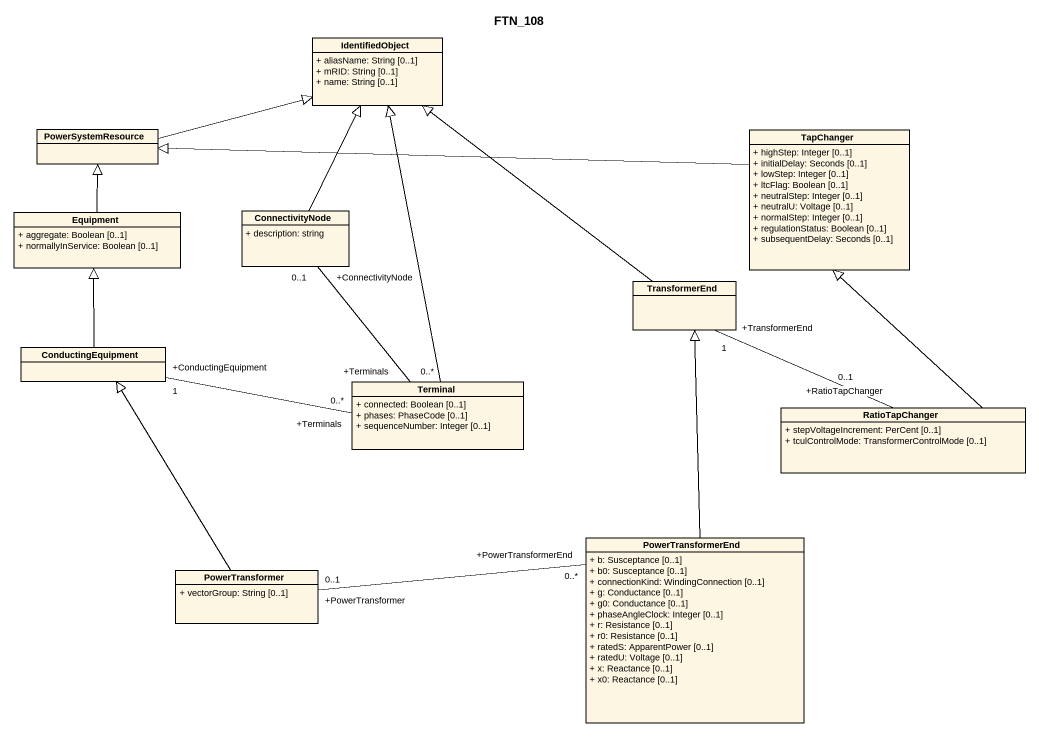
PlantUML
@startuml
title FTN_108
hide circle
hide empty members
skinparam classAttributeIconSize 0
class IdentifiedObject {
  + aliasName: String [0..1]
  + mRID: String [0..1]
  + name: String [0..1]
}
class PowerSystemResource
class TapChanger {
  + highStep: Integer [0..1]
  + initialDelay: Seconds [0..1]
  + lowStep: Integer [0..1]
  + ltcFlag: Boolean [0..1]
  + neutralStep: Integer [0..1]
  + neutralU: Voltage [0..1]
  + normalStep: Integer [0..1]
  + regulationStatus: Boolean [0..1]
  + subsequentDelay: Seconds [0..1]
}
class Equipment {
  + aggregate: Boolean [0..1]
  + normallyInService: Boolean [0..1]
}
class ConnectivityNode {
  + description: string
}
class TransformerEnd
class ConductingEquipment
class Terminal {
  + connected: Boolean [0..1]
  + phases: PhaseCode [0..1]
  + sequenceNumber: Integer [0..1]
}
class RatioTapChanger {
  + stepVoltageIncrement: PerCent [0..1]
  + tculControlMode: TransformerControlMode [0..1]
}
class PowerTransformerEnd {
  + b: Susceptance [0..1]
  + b0: Susceptance [0..1]
  + connectionKind: WindingConnection [0..1]
  + g: Conductance [0..1]
  + g0: Conductance [0..1]
  + phaseAngleClock: Integer [0..1]
  + r: Resistance [0..1]
  + r0: Resistance [0..1]
  + ratedS: ApparentPower [0..1]
  + ratedU: Voltage [0..1]
  + x: Reactance [0..1]
  + x0: Reactance [0..1]
}
class PowerTransformer {
  + vectorGroup: String [0..1]
}
PowerSystemResource -right-|> IdentifiedObject
TapChanger -left-|> PowerSystemResource
Equipment -up-|> PowerSystemResource
ConnectivityNode -up-|> IdentifiedObject
TransformerEnd -up-|> IdentifiedObject
TransformerEnd "+TransformerEnd\n1" -- "+RatioTapChanger\n0..1" RatioTapChanger
ConductingEquipment -up-|> Equipment
Terminal -up-|> IdentifiedObject
Terminal "+Terminals\n0..*" -up- "+ConnectivityNode\n0..1" ConnectivityNode
Terminal "+Terminals\n0..*" -left- "+ConductingEquipment\n1" ConductingEquipment
RatioTapChanger -up-|> TapChanger
PowerTransformerEnd -up-|> TransformerEnd
PowerTransformer -up-|> ConductingEquipment
PowerTransformer "+PowerTransformer\n0..1" -right- "+PowerTransformerEnd\n0..*" PowerTransformerEnd
@enduml
